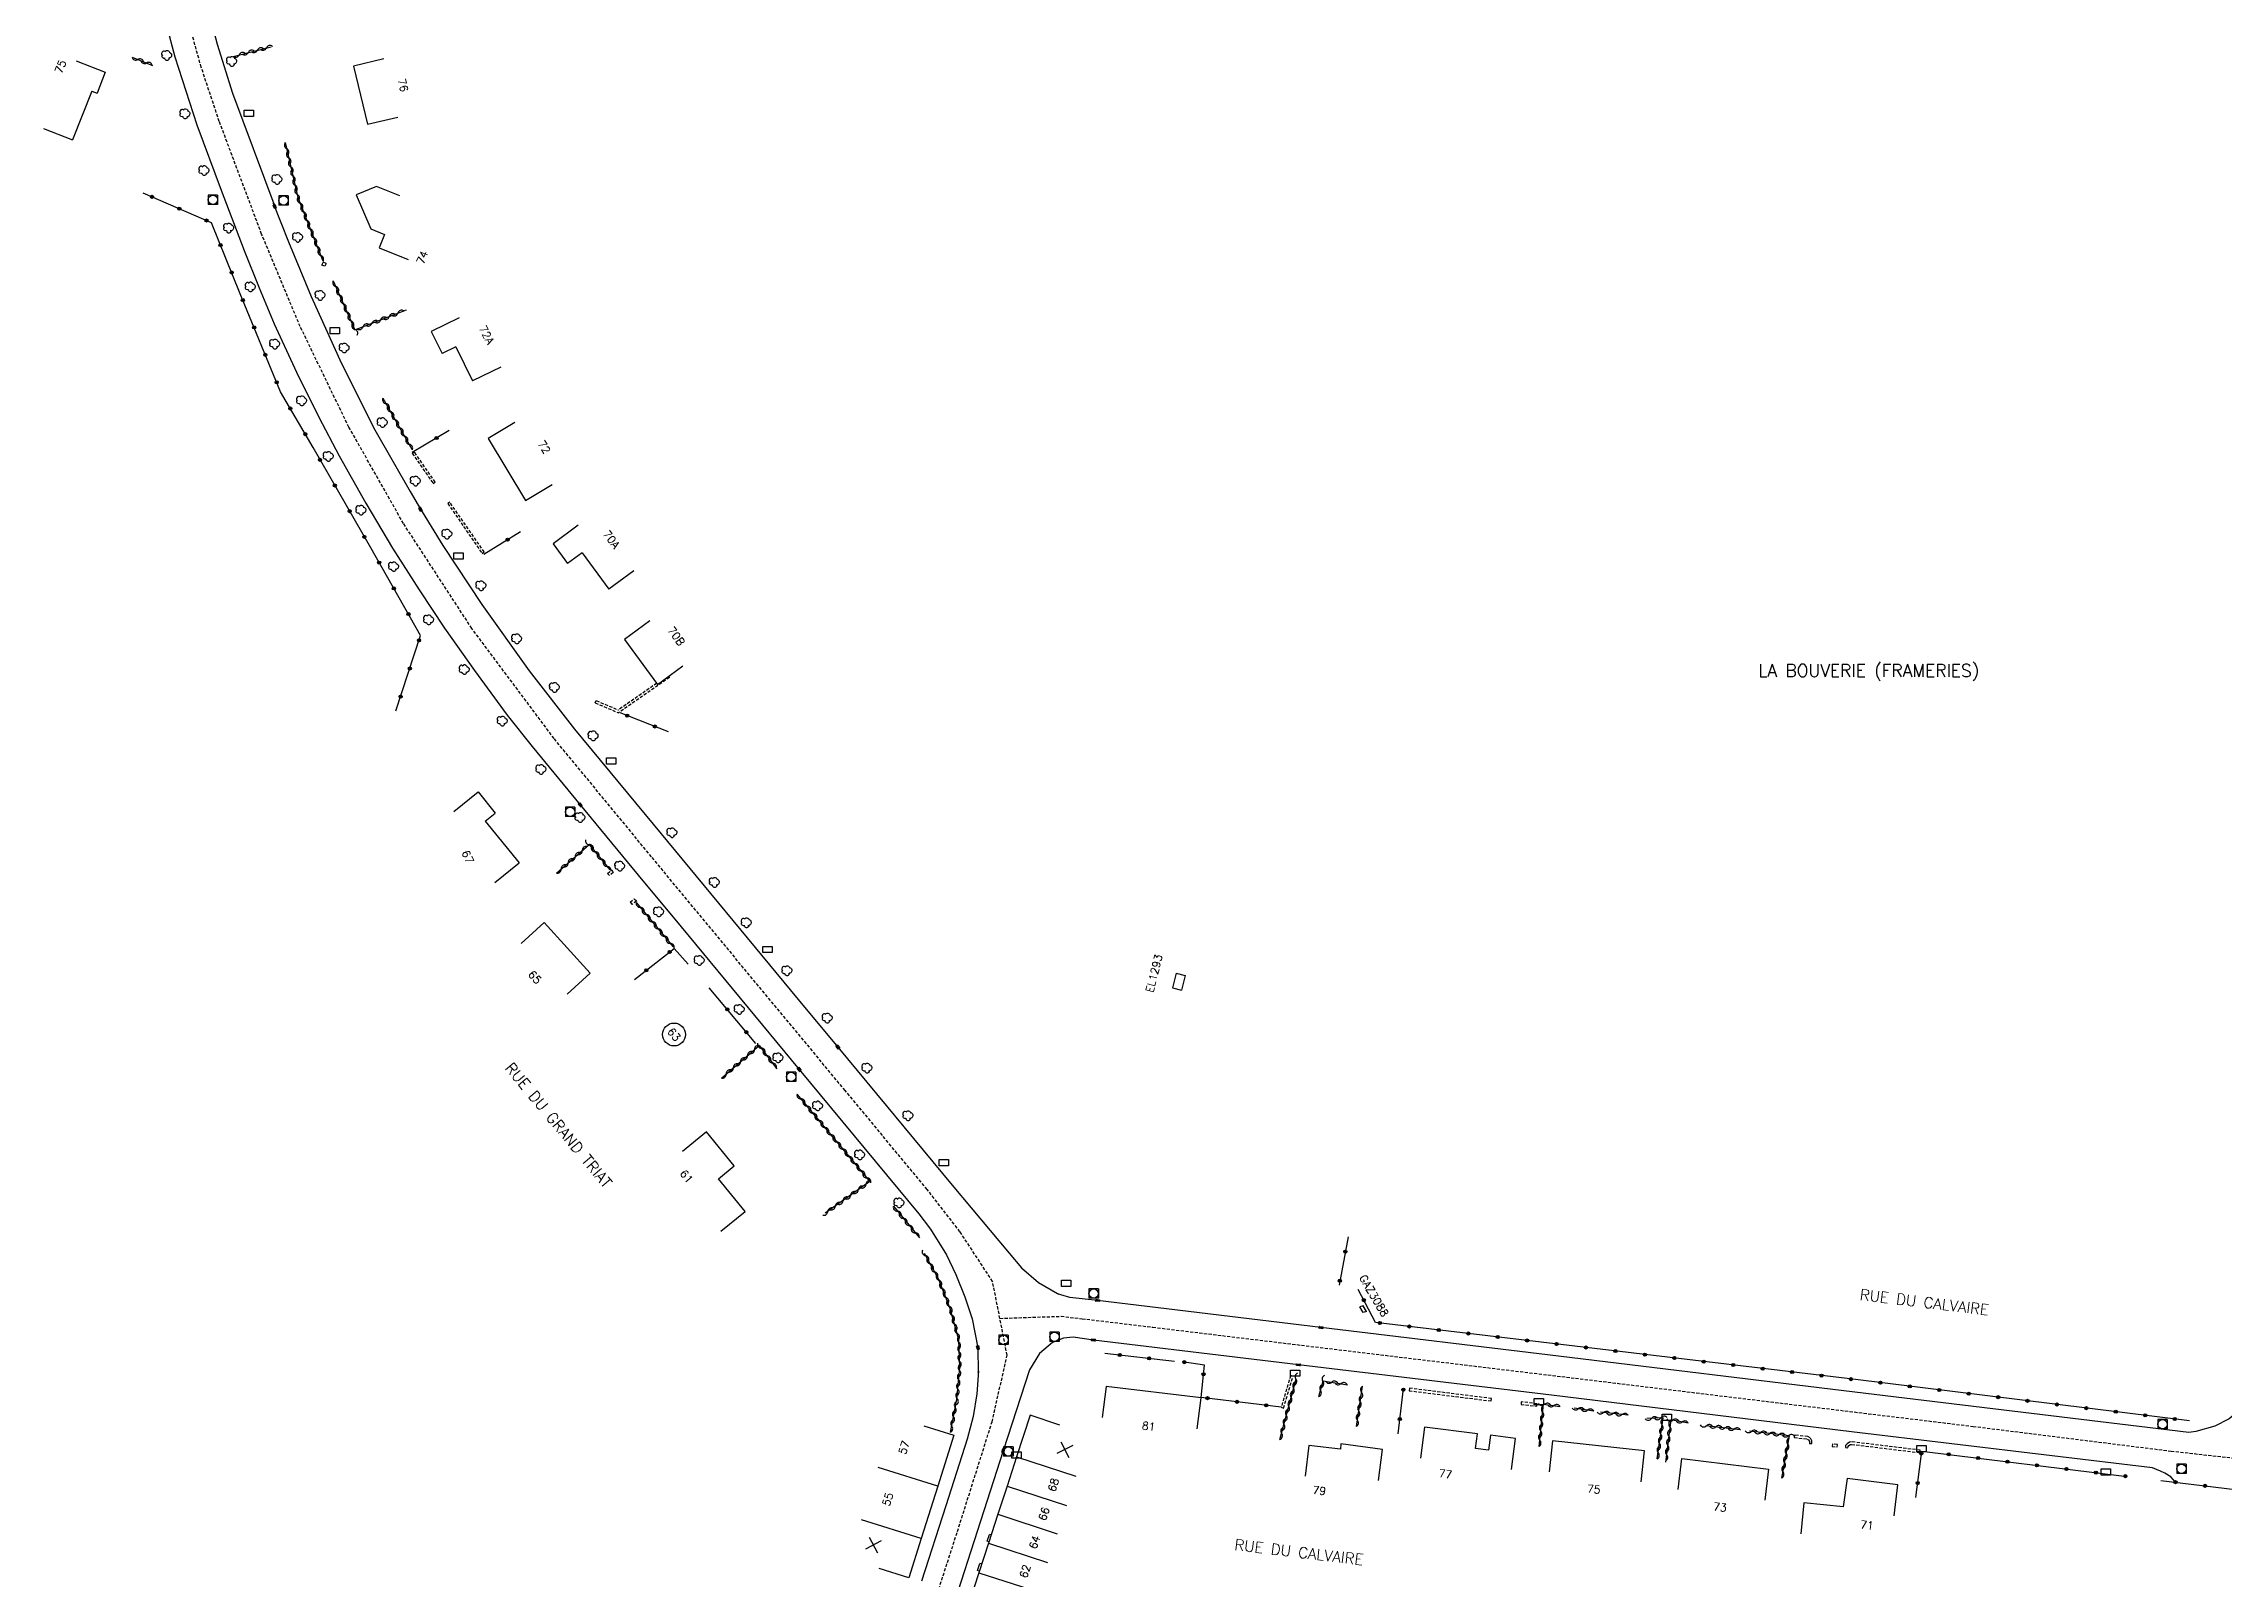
# Model space of a CAD drawing. Header units: millimetres. Extents: x 115000 to 116001, y 121999 to 123001.
# Drawn here: x 115242.9 to 115592.3, y 122337 to 122583.1 of the extents above; entities that cross this region are included whole.
import ezdxf
from ezdxf.enums import TextEntityAlignment as Align

# ---------------------------------------------------------------- set-up
doc = ezdxf.new("R2010")
doc.units = ezdxf.units.MM
doc.linetypes.add('DASHED', pattern=[0.75, 0.5, -0.25])
doc.layers.get('0').update_dxf_attribs({"linetype": 'CONTINUOUS'})
for name, color, linetype in [('W0001', 6, 'DASHED'), ('W0008', 7, 'CONTINUOUS'), ('W0100', 7, 'CONTINUOUS'), ('W0105', 7, 'CONTINUOUS'), ('W0112', 1, 'DASHED'), ('W0300', 7, 'CONTINUOUS'), ('W0310', 3, 'CONTINUOUS'), ('W0322', 7, 'CONTINUOUS'), ('W0400', 7, 'CONTINUOUS'), ('W0420', 7, 'CONTINUOUS'), ('W0980', 7, 'CONTINUOUS'), ('W0984', 7, 'CONTINUOUS'), ('W0989', 7, 'CONTINUOUS'), ('W0991', 7, 'CONTINUOUS'), ('W1102', 7, 'CONTINUOUS'), ('W1471', 7, 'CONTINUOUS')]:
    doc.layers.add(name, color=color, linetype=linetype)
doc.styles.get("Standard").update_dxf_attribs({"font": 'romans.shx', "width": 0.85})

# ---------------------------------------------------------------- blocks, each defined once
blk = doc.blocks.new('t322o')
at = {"color": 0, "linetype": 'Continuous'}
for radius in [0.25, 0.15]:
    blk.add_circle((0, 0), radius, dxfattribs=at)
blk = doc.blocks.new('t310o')
at = {"color": 0, "linetype": 'Continuous'}
for centre, start, end in [((-0.5, 0.38), 216.8699, 323.1304), ((0.5, -0.37), 36.8699, 143.1303)]:
    blk.add_arc(centre, 0.625, start, end, dxfattribs=at)
blk = doc.blocks.new('T300')
for p, q in [((-0.8, 0.51), (-0.86, 0.34)), ((-0.86, 0.34), (-0.86, 0.17)), ((-0.86, 0.17), (-0.74, 0.06)), ((-0.69, 0.63), (-0.8, 0.51)), ((-0.8, -0.06), (-0.74, 0.06)), ((-0.74, 0.06), (-0.69, 0.11)), ((-0.57, 0.69), (-0.69, 0.63)), ((-0.46, 0.69), (-0.57, 0.69)), ((-0.29, 0.63), (-0.46, 0.69)), ((-0.29, 0.63), (-0.17, 0.74)), ((-0.23, 0.57), (-0.29, 0.63)), ((-0.17, 0.74), (-0.06, 0.8)), ((-0.06, 0.8), (0.06, 0.8)), ((0.06, 0.8), (0.23, 0.74)), ((0.23, 0.74), (0.34, 0.63)), ((0.34, 0.63), (0.4, 0.51)), ((0.46, 0.46), (0.34, 0.46)), ((0.4, 0.51), (0.4, 0.46)), ((0.57, 0.4), (0.46, 0.46)), ((0.57, 0.4), (0.69, 0.29)), ((0.69, 0.29), (0.74, 0.17)), ((0.74, 0.06), (0.69, -0.17)), ((0.74, 0.17), (0.74, 0.06)), ((-0.8, -0.17), (-0.8, -0.06)), ((-0.8, -0.23), (-0.8, -0.17)), ((-0.74, -0.34), (-0.8, -0.23)), ((-0.69, -0.4), (-0.74, -0.34)), ((-0.51, -0.46), (-0.69, -0.4)), ((-0.4, -0.46), (-0.51, -0.46)), ((-0.4, -0.46), (-0.34, -0.46)), ((-0.34, -0.46), (-0.34, -0.4)), ((-0.34, -0.51), (-0.34, -0.46)), ((-0.29, -0.63), (-0.34, -0.51)), ((-0.17, -0.74), (-0.29, -0.63)), ((-0.06, -0.8), (-0.17, -0.74)), ((0.06, -0.8), (-0.06, -0.8)), ((0.17, -0.74), (0.06, -0.8)), ((0.23, -0.69), (0.17, -0.74)), ((0.29, -0.46), (0.23, -0.46)), ((0.29, -0.63), (0.23, -0.69)), ((0.46, -0.4), (0.29, -0.46)), ((0.34, -0.51), (0.29, -0.63)), ((0.34, -0.51), (0.34, -0.46)), ((0.57, -0.34), (0.46, -0.4)), ((0.63, -0.29), (0.57, -0.34)), ((0.69, -0.17), (0.63, -0.29))]:
    blk.add_line(p, q)
blk = doc.blocks.new('T400')
for p, q in [((-0.15, 0.3), (0.15, 0.3)), ((-0.15, -0.25), (-0.15, 0.3)), ((-0.15, 0.15), (0.15, 0.15)), ((-0.15, 0), (0.15, 0)), ((0.15, 0.3), (0.15, -0.25)), ((-0.15, -0.15), (0.15, -0.15)), ((-0.15, -0.25), (-0.15, -0.3)), ((-0.15, -0.3), (0.15, -0.3)), ((0.15, -0.3), (0.15, -0.25))]:
    blk.add_line(p, q)
blk = doc.blocks.new('T420')
for p, q in [((0.75, 0.75), (-0.75, 0.75)), ((-0.75, 0.75), (-0.75, -0.75)), ((0.75, 0.75), (0.75, -0.75)), ((0.75, -0.75), (-0.75, -0.75))]:
    blk.add_line(p, q)
blk.add_ellipse((0, 0), major_axis=(-0.53, 0.53), ratio=1, start_param=3.926991, end_param=10.210176)
blk = doc.blocks.new('T1471')
at = {"color": 0, "linetype": 'Continuous', "flags": 128}
blk.add_lwpolyline([(-0.75, -0.5), (-0.75, 0.5), (0.75, 0.5), (0.75, -0.5), (-0.75, -0.5)], dxfattribs=at)
blk = doc.blocks.new('t991o')
at = {"color": 0, "linetype": 'Continuous'}
for p, q in [((-1, 1), (1, -1)), ((-1, -1), (1, 1))]:
    blk.add_line(p, q, dxfattribs=at)

msp = doc.modelspace()

# ---------------------------------------------------------------- linework, layer by layer
at = {"layer": 'W0001'}
msp.add_line((115396.15, 122378.87), (115405.94, 122379.21), dxfattribs=at)
for points in [[(115364.55, 122266.91), (115378.98, 122312.66), (115389.35, 122344.74), (115394.89, 122362.3), (115397.31, 122372.96), (115394.98, 122384.79), (115389.75, 122392.76), (115384.49, 122399.54), (115371.37, 122415.38), (115358.44, 122430.97), (115340.34, 122452.83), (115324.73, 122471.79), (115311.55, 122489.43), (115300.6, 122506.25), (115291.86, 122521.67), (115284.05, 122537.8), (115277.88, 122552.6), (115271.09, 122570.67), (115268.2, 122579.36), (115265.56, 122588.83)], [(115405.94, 122379.21), (115409.34, 122378.82), (115420.65, 122377.46), (115451.19, 122373.76), (115488.35, 122369.28), (115552.07, 122361.57), (115583.77, 122357.61), (115601.06, 122355.69), (115642.93, 122351.77), (115684.4, 122347.92), (115697.79, 122347.03), (115715.28, 122346.72), (115725.42, 122347.04), (115735.46, 122347.85), (115762.96, 122351.52), (115804.39, 122357.24)]]:
    msp.add_lwpolyline(points, dxfattribs=at)
at = {"layer": 'W0008'}
for points in [[(115789.33, 122600.31), (115745.79, 122558), (115721.48, 122533.6), (115713.93, 122526.17), (115704.99, 122517.18), (115697.78, 122509.82), (115691.7, 122502.77), (115683.63, 122492.83), (115669.83, 122475.11), (115657.54, 122457.08), (115642.97, 122435.21), (115597.55, 122368.47), (115595.04, 122364.41), (115593.08, 122362.78), (115590.81, 122361.62), (115587.75, 122360.73), (115586.62, 122360.61), (115533.09, 122367.06), (115485.62, 122372.8), (115447.57, 122377.4), (115411.77, 122381.75), (115407.33, 122382.24), (115405.9, 122382.62), (115405.59, 122382.78)], [(115261.29, 122591.14), (115263.96, 122581.02), (115267.5, 122570.13), (115271.4, 122559.67), (115275.07, 122549.99), (115277.48, 122544.03), (115279.9, 122538.24), (115283.44, 122530.49), (115287.03, 122523.26), (115290.28, 122517.11), (115294.55, 122509.5), (115298.86, 122502.29), (115303.09, 122495.61), (115307.19, 122489.5), (115311.97, 122482.67), (115317.23, 122475.56), (115321.23, 122470.5), (115328.9, 122461.16), (115338.18, 122449.91), (115345.06, 122441.6), (115363.99, 122418.78), (115383.16, 122395.61), (115385.04, 122393.17), (115387.59, 122389.06), (115389.11, 122385.89), (115390.54, 122382.35), (115391.69, 122378.78), (115392.63, 122374.18), (115392.69, 122370.2), (115392.72, 122370.45), (115392.43, 122366.79), (115391.87, 122363.15), (115390.91, 122359.5), (115387.51, 122348.85), (115383.6, 122336.74)], [(115268.55, 122591.4), (115270.74, 122583.03), (115273.2, 122575.19), (115279.97, 122557.03), (115279.74, 122557.57), (115282.18, 122551.36), (115285.82, 122542.62), (115290.67, 122531.88), (115295.99, 122521.27), (115301.66, 122511.38), (115303.33, 122508.52), (115303.58, 122508.1), (115306.93, 122502.72), (115313.16, 122493.27), (115320.74, 122482.62), (115328.01, 122473.31), (115340.61, 122458.06), (115363.82, 122429.99), (115370.18, 122422.34), (115388.51, 122400.2), (115397.64, 122389.3), (115399.62, 122386.99), (115402.34, 122384.64), (115405.38, 122382.86), (115405.59, 122382.78)], [(115407.88, 122375.85), (115406.32, 122375.69), (115404.59, 122375), (115402.49, 122373.26), (115400.89, 122370.63), (115396.69, 122357.67), (115384.75, 122320.7), (115380.02, 122306.09), (115375.56, 122292.28), (115371.41, 122279.14), (115367.45, 122266.08)], [(115584.48, 122352.63), (115583.76, 122353.46), (115582.78, 122354.07), (115582.07, 122354.41), (115580.81, 122354.91), (115532.58, 122360.72), (115484.54, 122366.56), (115443.98, 122371.43), (115411.14, 122375.4), (115407.88, 122375.85)]]:
    msp.add_lwpolyline(points, dxfattribs=at)
at = {"layer": 'W0100'}
for p, q in [((115250.68, 122575.55), (115247.6, 122567.7)), ((115250.68, 122575.55), (115251.52, 122575.22)), ((115242.95, 122569.52), (115247.6, 122567.7)), ((115308.99, 122534.55), (115306.79, 122533.47)), ((115308.99, 122534.55), (115311.68, 122529.09)), ((115316.17, 122531.29), (115311.68, 122529.09)), ((115329.2, 122501.54), (115326.89, 122499.83)), ((115329.2, 122501.54), (115333.5, 122495.71)), ((115337.52, 122498.68), (115333.5, 122495.71)), ((115313.71, 122458.56), (115315.29, 122459.84)), ((115313.71, 122458.56), (115319.13, 122451.87)), ((115315.24, 122448.73), (115319.13, 122451.87)), ((115326.81, 122430.85), (115330.51, 122434.21)), ((115424.41, 122434.19), (115425.81, 122433.81)), ((115425.81, 122433.81), (115425.22, 122431.46)), ((115454.36, 122380.91), (115453.8, 122380.73)), ((115454.9, 122379.99), (115454.36, 122380.91)), ((115472.35, 122358.02), (115472.65, 122360.36))]:
    msp.add_line(p, q, dxfattribs=at)
for points in [[(115248.17, 122580.39), (115252.83, 122578.57), (115251.52, 122575.22)], [(115297.46, 122580.68), (115292.6, 122579.52), (115294.82, 122570.21), (115299.68, 122571.37)], [(115300.03, 122558.74), (115296.26, 122560.24), (115293.04, 122558.91), (115295.37, 122553.48), (115297.58, 122552.58), (115296.7, 122550.4), (115301.34, 122548.53)], [(115309.54, 122539.21), (115305.06, 122537.01), (115306.79, 122533.47)], [(115318.45, 122522.44), (115314.16, 122519.86), (115320.13, 122509.92), (115324.42, 122512.49)], [(115328.58, 122505.96), (115324.56, 122502.99), (115326.89, 122499.83)], [(115340.04, 122490.63), (115336.01, 122487.67), (115341.32, 122480.46), (115345.35, 122483.42)], [(115308.66, 122460.08), (115312.55, 122463.23), (115315.29, 122459.84)], [(115319.46, 122438.95), (115323.16, 122442.31), (115330.51, 122434.21)], [(115424.41, 122434.19), (115423.81, 122431.84), (115425.22, 122431.46)], [(115351.45, 122392.86), (115355.32, 122396.02), (115351.06, 122401.25), (115353.59, 122403.34), (115349.16, 122408.76), (115345.29, 122405.6)], [(115454.9, 122379.99), (115454.34, 122379.81), (115453.8, 122380.73)], [(115427.77, 122361.17), (115428.37, 122366.14), (115413.15, 122367.96), (115412.55, 122363)], [(115405.74, 122361.78), (115400.99, 122363.34), (115398.82, 122356.7), (115397.29, 122351.97), (115395.82, 122347.5), (115394.3, 122342.88), (115392.76, 122338.12), (115391.26, 122333.51), (115389.8, 122328.99), (115388.41, 122324.71), (115386.36, 122318.7), (115384.65, 122313.77), (115383.05, 122309.01), (115381.41, 122304.23), (115379.79, 122299.43), (115378.23, 122294.85), (115376.65, 122290.11), (115375.02, 122285.17), (115371.79, 122274.77), (115376.57, 122273.28)], [(115383.98, 122361.66), (115388.75, 122360.17), (115386.18, 122351.99), (115383.54, 122343.6), (115381.57, 122337.32), (115376.8, 122338.81)], [(115456.79, 122352.92), (115457.46, 122357.88), (115450.78, 122358.78), (115450.69, 122357.93), (115445.62, 122358.53), (115445.03, 122353.57)], [(115472.65, 122360.36), (115464.16, 122361.43), (115463.54, 122356.47)], [(115478.11, 122354.68), (115478.74, 122359.64), (115474.74, 122360.15), (115474.42, 122357.76), (115472.35, 122358.02)], [(115498.87, 122352.68), (115499.42, 122357.65), (115484.69, 122359.26), (115484.14, 122354.29)], [(115504.82, 122351.44), (115505.42, 122356.4), (115519.29, 122354.73), (115518.69, 122349.77)], [(115539.39, 122347.23), (115540.01, 122352.19), (115531.86, 122353.22), (115531.26, 122348.66), (115524.96, 122349.31), (115524.45, 122344.33)]]:
    msp.add_lwpolyline(points, dxfattribs=at)
at = {"layer": 'W0105'}
for p, q in [((115394.11, 122343.15), (115394.47, 122344.25)), ((115394.36, 122343.07), (115394.11, 122343.15)), ((115394.72, 122344.17), (115394.47, 122344.25)), ((115392.55, 122338.45), (115392.94, 122339.6)), ((115392.83, 122338.36), (115392.55, 122338.45)), ((115393.21, 122339.52), (115392.94, 122339.6))]:
    msp.add_line(p, q, dxfattribs=at)
at = {"layer": 'W0112'}
for p, q in [((115288.2, 122547.93), (115287.73, 122548.1)), ((115288.2, 122547.93), (115288.01, 122547.47)), ((115302.01, 122517.48), (115305.36, 122512.65)), ((115305.36, 122512.65), (115305.69, 122512.88)), ((115307.69, 122509.45), (115313.19, 122501.45)), ((115313.19, 122501.45), (115313.52, 122501.68)), ((115343.21, 122481.58), (115335.07, 122475.91)), ((115343.09, 122481.76), (115343.21, 122481.58)), ((115331.31, 122477.49), (115331.47, 122477.86)), ((115331.31, 122477.49), (115335.07, 122475.91)), ((115331.47, 122477.86), (115335.02, 122476.37)), ((115341.18, 122480.65), (115335.02, 122476.37)), ((115333.26, 122450.17), (115333.6, 122449.82)), ((115336.9, 122445.56), (115337.23, 122445.2)), ((115442.72, 122369.73), (115441.2, 122364.62)), ((115461.77, 122367.68), (115461.72, 122367.28)), ((115474.9, 122366.03), (115461.77, 122367.68)), ((115441.2, 122364.62), (115441.59, 122364.51)), ((115479.67, 122365.49), (115479.63, 122365.09)), ((115482.21, 122365.2), (115479.67, 122365.49)), ((115525.57, 122359.92), (115523.46, 122360.19)), ((115529.51, 122358.75), (115529.47, 122358.35)), ((115530.31, 122358.65), (115529.51, 122358.75)), ((115531.64, 122358.49), (115531.6, 122358.18))]:
    msp.add_line(p, q, dxfattribs=at)
for points in [[(115288.01, 122547.47), (115287.54, 122547.63), (115287.73, 122548.1)], [(115305.69, 122512.88), (115302.34, 122517.71), (115302.01, 122517.48)], [(115313.52, 122501.68), (115308.02, 122509.68), (115307.69, 122509.45)], [(115333.26, 122450.17), (115334, 122450.77), (115334.2, 122450.3), (115333.6, 122449.82)], [(115336.9, 122445.56), (115337.54, 122446.08), (115337.96, 122445.76), (115337.23, 122445.2)], [(115441.59, 122364.51), (115443.1, 122369.62), (115442.72, 122369.73)], [(115461.72, 122367.28), (115474.85, 122365.64), (115474.9, 122366.03)], [(115479.63, 122365.09), (115482.17, 122364.8), (115482.21, 122365.2)], [(115523.46, 122360.19), (115523.41, 122359.79), (115525.46, 122359.54), (115525.69, 122359.42), (115525.84, 122359.17)], [(115526.23, 122358.81), (115526.24, 122359.27), (115525.97, 122359.72), (115525.57, 122359.92)], [(115525.84, 122359.17), (115525.83, 122358.81), (115526.23, 122358.81)], [(115529.47, 122358.35), (115530.27, 122358.26), (115530.31, 122358.65)], [(115531.6, 122358.18), (115532, 122358.13), (115532.02, 122358.32), (115532.16, 122358.49), (115532.41, 122358.66), (115532.6, 122358.69)], [(115543.6, 122357.75), (115532.59, 122359.09), (115532.26, 122359.04), (115531.89, 122358.79), (115531.64, 122358.49)], [(115532.6, 122358.69), (115543.55, 122357.35), (115543.6, 122357.75)]]:
    msp.add_lwpolyline(points, dxfattribs=at)
at = {"layer": 'W0310'}
for p, q in [((115273.31, 122581.09), (115279.42, 122582.65)), ((115257.11, 122580.95), (115260.41, 122579.65)), ((115297.29, 122526.32), (115301.96, 122518.18)), ((115337.89, 122445.5), (115343.79, 122438.4)), ((115379.08, 122396.84), (115383.25, 122391.76)), ((115441.02, 122359.47), (115443.6, 122369.21)), ((115453.26, 122361.57), (115454.26, 122368.02)), ((115491.29, 122364.03), (115488.15, 122364.48)), ((115496.8, 122363.34), (115492.35, 122363.82)), ((115514.79, 122361.02), (115509.26, 122361.68))]:
    msp.add_line(p, q, dxfattribs=at)
for points in [[(115281.65, 122567.29), (115283.68, 122558.49), (115287.69, 122548.32)], [(115289.34, 122545.11), (115292.83, 122537.26), (115301.09, 122540.5)], [(115325.11, 122450.22), (115330.37, 122454.82), (115333.65, 122450.74)], [(115351.55, 122417.38), (115357.6, 122422.59), (115360.4, 122418.87)], [(115363.64, 122414.82), (115375.3, 122400.8), (115368.17, 122395.71)], [(115388.23, 122360.64), (115389.27, 122365.88), (115389.72, 122370.98), (115389.59, 122375.45), (115388.2, 122380.46), (115386.3, 122385.21), (115384.06, 122389.27)], [(115447.26, 122366.34), (115447.94, 122368.86), (115451.85, 122368.24)], [(115482.52, 122358.37), (115483.22, 122365.13), (115485.83, 122364.75)], [(115501.47, 122356.36), (115502.39, 122362.93), (115499.8, 122362.81)], [(115506.43, 122362.09), (115503.62, 122362.64), (115502.8, 122355.81)], [(115521.41, 122353.29), (115522.62, 122360.07), (115516.26, 122360.79)]]:
    msp.add_lwpolyline(points, dxfattribs=at)
at = {"layer": 'W0322'}
for p, q in [((115307.91, 122521.16), (115301.98, 122517.61)), ((115319.32, 122504.92), (115313.45, 122501.3)), ((115343.08, 122472.84), (115335.31, 122475.89)), ((115357.04, 122422.91), (115349.59, 122431.84)), ((115451.92, 122391.92), (115450.48, 122384.19)), ((115412.98, 122373.3), (115424.13, 122372)), ((115459.94, 122360.38), (115460.8, 122367.63)), ((115582.12, 122352.9), (115597.59, 122351.03))]:
    msp.add_line(p, q, dxfattribs=at)
for points in [[(115299.4, 122476.25), (115303.35, 122488.3), (115295.35, 122502.34), (115286.11, 122518.4), (115280.91, 122527.37), (115274.45, 122543.04), (115269.85, 122554.45), (115258.92, 122559.2)], [(115337.63, 122433.18), (115343.99, 122438.17), (115346.22, 122435.64)], [(115586.71, 122362.46), (115532.77, 122369.11), (115456.32, 122378.21), (115453.55, 122383.51)], [(115441.19, 122364.65), (115428.4, 122366.2), (115428.92, 122371.39), (115425.33, 122371.9)], [(115542.88, 122350.16), (115543.82, 122357.62), (115576.66, 122353.55)]]:
    msp.add_lwpolyline(points, dxfattribs=at)
at = {"layer": 'W1102'}
for p, q in [((115398.82, 122356.7), (115408.32, 122353.58)), ((115386.18, 122351.99), (115376.64, 122354.98)), ((115397.29, 122351.97), (115406.82, 122348.91)), ((115383.54, 122343.6), (115374, 122346.6)), ((115395.82, 122347.5), (115405.32, 122344.37)), ((115394.3, 122342.88), (115403.8, 122339.75)), ((115392.76, 122338.12), (115402.27, 122335.04))]:
    msp.add_line(p, q, dxfattribs=at)
msp.add_circle((115343.95, 122424.36), 1.83, dxfattribs=at)

# ---------------------------------------------------------------- block references
at = {"layer": 'W0300'}
for p in [(115262.72, 122581.24), (115273.12, 122580.29), (115265.64, 122571.88), (115268.68, 122562.79), (115280.38, 122561.37), (115272.63, 122553.59), (115283.68, 122552.1), (115276.1, 122544.15), (115287.28, 122542.8), (115280.01, 122534.99), (115291.13, 122534.37), (115284.33, 122525.9), (115297.25, 122522.41), (115288.58, 122516.99), (115302.55, 122513.05), (115293.82, 122508.37), (115307.58, 122504.55), (115299.04, 122499.33), (115313.05, 122496.27), (115304.66, 122490.8), (115318.78, 122487.76), (115310.36, 122482.83), (115324.82, 122479.98), (115316.45, 122474.59), (115331.02, 122472.21), (115322.66, 122466.83), (115328.93, 122459.12), (115343.63, 122456.7), (115335.29, 122451.33), (115350.45, 122448.73), (115341.52, 122444.01), (115355.56, 122442.26), (115348.02, 122436.22), (115362.06, 122434.57), (115354.42, 122428.38), (115368.51, 122426.99), (115360.63, 122420.61), (115374.89, 122418.97), (115366.97, 122412.91), (115381.45, 122411.34), (115373.73, 122405.06), (115380.03, 122397.37)]:
    msp.add_blockref('T300', p, dxfattribs=at)
at = {"layer": 'W0310'}
for p, rotation in [((115275.73, 122581.71), 14.31611416786217), ((115277.18, 122582.08), 14.31611416786217), ((115278.64, 122582.45), 14.31611416786217), ((115258.04, 122580.59), 338.5259319522183), ((115259.43, 122580.04), 338.5259319522183), ((115274.28, 122581.34), 14.31611416786217), ((115281.88, 122566.31), 282.9557208985457), ((115282.21, 122564.85), 282.9557208985457), ((115282.55, 122563.39), 282.9557208985457), ((115282.88, 122561.93), 282.9557208985457), ((115283.22, 122560.46), 282.9557208985457), ((115283.56, 122559), 282.9557208985457), ((115284.03, 122557.59), 291.5696396039125), ((115284.58, 122556.19), 291.5696396039125), ((115285.13, 122554.79), 291.5696396039125), ((115285.69, 122553.4), 291.5696396039125), ((115286.24, 122552.01), 291.5696396039125), ((115286.79, 122550.61), 291.5696396039125), ((115287.34, 122549.21), 291.5696396039125), ((115289.75, 122544.2), 293.9319586939103), ((115290.35, 122542.83), 293.9319586939103), ((115290.96, 122541.46), 293.9319586939103), ((115291.57, 122540.09), 293.9319586939103), ((115299.72, 122539.96), 21.45033491753926), ((115292.18, 122538.71), 293.9319586939103), ((115292.79, 122537.34), 293.9319586939103), ((115294.13, 122537.77), 21.45033491753926), ((115295.53, 122538.32), 21.45033491753926), ((115296.93, 122538.87), 21.45033491753926), ((115298.32, 122539.41), 21.45033491753926), ((115297.79, 122525.45), 299.8372442848939), ((115298.53, 122524.15), 299.8372442848939), ((115299.28, 122522.85), 299.8372442848939), ((115300.02, 122521.55), 299.8372442848939), ((115300.77, 122520.24), 299.8372442848939), ((115301.52, 122518.94), 299.8372442848939), ((115328.12, 122452.85), 41.1147950311377), ((115329.25, 122453.84), 41.1147950311377), ((115330.38, 122454.8), 308.8973996782061), ((115331.32, 122453.63), 308.8973996782061), ((115332.26, 122452.47), 308.8973996782061), ((115325.86, 122450.88), 41.1147950311377), ((115326.99, 122451.87), 41.1147950311377), ((115333.2, 122451.3), 308.8973996782061), ((115338.53, 122444.73), 309.7331502504524), ((115339.49, 122443.57), 309.7331502504524), ((115340.45, 122442.42), 309.7331502504524), ((115341.41, 122441.27), 309.7331502504524), ((115342.37, 122440.11), 309.7331502504524), ((115343.32, 122438.96), 309.7331502504524), ((115355.72, 122420.97), 40.71551702163272), ((115356.85, 122421.95), 40.71551702163272), ((115357.91, 122422.18), 306.973310945811), ((115358.81, 122420.98), 306.973310945811), ((115352.31, 122418.03), 40.71551702163272), ((115353.44, 122419.01), 40.71551702163272), ((115354.58, 122419.99), 40.71551702163272), ((115359.72, 122419.79), 306.973310945811), ((115364.28, 122414.05), 309.7571993348698), ((115365.24, 122412.9), 309.7571993348698), ((115366.2, 122411.74), 309.7571993348698), ((115367.16, 122410.59), 309.7571993348698), ((115368.12, 122409.44), 309.7571993348698), ((115369.08, 122408.28), 309.7571993348698), ((115370.04, 122407.13), 309.7571993348698), ((115371, 122405.98), 309.7571993348698), ((115371.96, 122404.82), 309.7571993348698), ((115372.91, 122403.67), 309.7571993348698), ((115373.88, 122402.52), 309.7571993348698), ((115374.68, 122400.36), 215.5217668556254), ((115374.83, 122401.37), 309.7571993348698), ((115369.79, 122396.87), 215.5217668556254), ((115371.01, 122397.74), 215.5217668556254), ((115372.24, 122398.61), 215.5217668556254), ((115373.46, 122399.48), 215.5217668556254), ((115379.71, 122396.06), 309.3882243747851), ((115368.57, 122396), 215.5217668556254), ((115380.66, 122394.9), 309.3882243747851), ((115381.62, 122393.74), 309.3882243747851), ((115382.57, 122392.59), 309.3882243747851), ((115384.24, 122388.93), 118.8756907730304), ((115384.97, 122387.62), 118.8756907730304), ((115385.69, 122386.31), 118.8756907730304), ((115386.39, 122384.98), 111.8492693321708), ((115386.95, 122383.59), 111.8492693321708), ((115387.51, 122382.2), 111.8492693321708), ((115388.06, 122380.8), 111.8492693321708), ((115388.5, 122379.37), 105.4787093700248), ((115388.9, 122377.93), 105.4787093700248), ((115389.3, 122376.48), 105.4787093700248), ((115389.6, 122375.02), 91.67764058201244), ((115389.65, 122373.52), 91.67764058201244), ((115389.69, 122372.02), 91.67764058201244), ((115389.55, 122369.03), 84.99183356328066), ((115389.68, 122370.52), 84.99183356328066), ((115443.58, 122369.14), 75.20126171164137), ((115447.91, 122368.75), 74.82945020277295), ((115449.31, 122368.64), 351.0205213460966), ((115389.01, 122364.57), 78.74678760932507), ((115389.29, 122366.04), 84.99183356328066), ((115389.42, 122367.54), 84.99183356328066), ((115442.43, 122364.79), 75.20126171164137), ((115442.81, 122366.24), 75.20126171164137), ((115443.19, 122367.69), 75.20126171164137), ((115447.52, 122367.3), 74.82945020277295), ((115450.79, 122368.41), 351.0205213460966), ((115453.87, 122365.52), 81.16229228154872), ((115454.1, 122367), 81.16229228154872), ((115388.43, 122361.62), 78.74678760932507), ((115388.72, 122363.1), 78.74678760932507), ((115441.66, 122361.89), 75.20126171164137), ((115442.04, 122363.34), 75.20126171164137), ((115453.41, 122362.55), 81.16229228154872), ((115453.64, 122364.04), 81.16229228154872), ((115483.42, 122365.1), 351.7318743437835), ((115482.93, 122362.35), 84.14599402190663), ((115483.09, 122363.85), 84.14599402190663), ((115484.9, 122364.89), 351.7318743437835), ((115488.81, 122364.39), 171.7420994018078), ((115490.3, 122364.17), 171.7420994018078), ((115492.83, 122363.77), 173.8804034388301), ((115494.32, 122363.61), 173.8804034388301), ((115495.81, 122363.45), 173.8804034388301), ((115500.53, 122362.84), 182.8105765242414), ((115502.03, 122362.92), 182.8105765242414), ((115502.23, 122361.81), 82.08704541638541), ((115503.98, 122362.57), 168.9801049538359), ((115503.48, 122361.51), 263.2035000427775), ((115505.45, 122362.28), 168.9801049538359), ((115509.33, 122361.68), 173.1363203489173), ((115441.28, 122360.44), 75.20126171164137), ((115482.63, 122359.37), 84.14599402190663), ((115482.78, 122360.86), 84.14599402190663), ((115501.82, 122358.84), 82.08704541638541), ((115502.02, 122360.32), 82.08704541638541), ((115503.13, 122358.54), 263.2035000427775), ((115503.3, 122360.02), 263.2035000427775), ((115510.82, 122361.5), 173.1363203489173), ((115512.31, 122361.32), 173.1363203489173), ((115513.8, 122361.14), 173.1363203489173), ((115516.54, 122360.76), 173.522330703642), ((115518.03, 122360.59), 173.522330703642), ((115519.52, 122360.42), 173.522330703642), ((115521.01, 122360.25), 173.522330703642), ((115522.5, 122360.08), 173.522330703642), ((115522.38, 122358.71), 79.8763039037406), ((115501.61, 122357.35), 82.08704541638541), ((115502.95, 122357.04), 263.2035000427775), ((115521.59, 122354.28), 79.8763039037406), ((115521.85, 122355.76), 79.8763039037406), ((115522.12, 122357.23), 79.8763039037406)]:
    msp.add_blockref('t310o', p, dxfattribs=dict(at, rotation=rotation))
at = {"layer": 'W0322'}
for p, rotation in [((115260.32, 122558.59), 156.4926259029824), ((115264.68, 122556.7), 156.4926259029824), ((115269.04, 122554.8), 156.4926259029824), ((115271.29, 122550.86), 112.0028572652381), ((115273.07, 122546.46), 112.0028572652381), ((115274.86, 122542.06), 112.4098272001017), ((115276.67, 122537.67), 112.4098272001017), ((115278.48, 122533.27), 112.4098272001017), ((115280.29, 122528.88), 112.4098272001017), ((115282.48, 122524.68), 120.0910044633645), ((115284.86, 122520.57), 120.0910044633645), ((115305.88, 122519.94), 210.8627714073631), ((115287.24, 122516.45), 119.9070376378391), ((115289.6, 122512.34), 119.9070376378391), ((115291.97, 122508.22), 119.9070376378391), ((115294.34, 122504.1), 119.9070376378391), ((115317.29, 122503.67), 211.6429845696853), ((115296.7, 122499.98), 119.6806808494684), ((115299.05, 122495.85), 119.6806808494684), ((115301.4, 122491.73), 119.6806808494684), ((115303.1, 122487.53), 71.83495450741384), ((115301.62, 122483.02), 71.83495450741384), ((115300.14, 122478.51), 71.83495450741384), ((115336.45, 122475.44), 158.6119423482471), ((115340.87, 122473.71), 158.6119423482471), ((115343.24, 122437.58), 38.09819973338834), ((115339.5, 122434.65), 38.09819973338834), ((115352.48, 122428.38), 129.8270924676), ((115355.52, 122424.74), 129.8270924676), ((115451.48, 122389.58), 259.4434614989269), ((115450.61, 122384.91), 259.4434614989269), ((115454.45, 122381.79), 117.674662973706), ((115457.03, 122378.13), 173.2085968623631), ((115461.75, 122377.57), 173.2085968623631), ((115466.46, 122377.01), 173.2085968623631), ((115471.18, 122376.45), 173.2085968623631), ((115475.9, 122375.88), 173.2085968623631), ((115415.34, 122373.02), 353.3700616156485), ((115420.05, 122372.48), 353.3700616156485), ((115480.62, 122375.32), 173.2085968623631), ((115485.33, 122374.76), 173.2085968623631), ((115490.05, 122374.2), 173.2085968623631), ((115494.76, 122373.64), 173.2085968623631), ((115499.48, 122373.07), 173.2085968623631), ((115504.2, 122372.51), 173.2085968623631), ((115425.68, 122371.85), 171.8744632059382), ((115428.77, 122369.92), 84.26962856935415), ((115508.91, 122371.95), 173.2085968623631), ((115513.63, 122371.39), 173.2085968623631), ((115518.35, 122370.83), 173.2085968623631), ((115523.07, 122370.27), 173.2085968623631), ((115527.78, 122369.71), 173.2085968623631), ((115532.5, 122369.14), 173.2085968623631), ((115429.4, 122366.08), 173.0994879382221), ((115434.12, 122365.51), 173.0994879382221), ((115460.78, 122367.46), 83.22553999928353), ((115537.21, 122368.56), 172.9710197503264), ((115541.93, 122367.98), 172.9710197503264), ((115546.64, 122367.4), 172.9710197503264), ((115551.36, 122366.82), 172.9710197503264), ((115556.07, 122366.24), 172.9710197503264), ((115560.78, 122365.66), 172.9710197503264), ((115438.83, 122364.93), 173.0994879382221), ((115460.22, 122362.74), 83.22553999928353), ((115565.5, 122365.08), 172.9710197503264), ((115570.21, 122364.49), 172.9710197503264), ((115574.93, 122363.91), 172.9710197503264), ((115579.64, 122363.33), 172.9710197503264), ((115584.36, 122362.75), 172.9710197503264), ((115543.77, 122357.23), 82.82395418592317), ((115548.15, 122357.08), 352.9376949141381), ((115552.86, 122356.5), 352.9376949141381), ((115557.57, 122355.91), 352.9376949141381), ((115562.29, 122355.33), 352.9376949141381), ((115543.18, 122352.51), 82.82395418592317), ((115567, 122354.74), 352.9376949141381), ((115571.72, 122354.16), 352.9376949141381), ((115576.43, 122353.58), 352.9376949141381), ((115584.48, 122352.62), 353.0930348269266), ((115589.2, 122352.05), 353.0930348269266)]:
    msp.add_blockref('t322o', p, dxfattribs=dict(at, rotation=rotation))
at = {"layer": 'W0400'}
for p, rotation in [((115279.97, 122557.03), 200.4358828277772), ((115303.33, 122508.52), 210.3774671881), ((115328.9, 122461.16), 39.42026859077639), ((115370.18, 122422.34), 219.728401724332), ((115363.99, 122418.78), 39.67401740510076), ((115411.77, 122381.75), 263.0796310116614), ((115447.57, 122377.4), 263.101638974063), ((115392.63, 122374.18), 11.53681335324847), ((115411.14, 122375.4), 83.09412638601621), ((115443.98, 122371.43), 83.15998158543128), ((115396.69, 122357.67), 162.01534470975)]:
    msp.add_blockref('T400', p, dxfattribs=dict(at, rotation=rotation))
at = {"layer": 'W0420'}
for p in [(115270.08, 122558.12), (115281.39, 122558.02), (115327.3, 122460.03), (115362.69, 122417.57), (115411.17, 122382.85), (115396.73, 122375.43), (115404.88, 122375.93), (115582.42, 122361.91), (115397.5, 122357.55), (115585.44, 122354.78)]:
    msp.add_blockref('T420', p, dxfattribs=at)
at = {"layer": 'W0991'}
for p, rotation in [((115406.55, 122357.84), 251.8627134567655), ((115375.88, 122342.55), 252.5838860782536)]:
    msp.add_blockref('t991o', p, dxfattribs=dict(at, rotation=rotation))
at = {"layer": 'W1471'}
for p in [(115275.82, 122571.99), (115289.59, 122537.15), (115309.39, 122501.03), (115333.87, 122468.17), (115358.91, 122437.98), (115387.19, 122403.84), (115406.75, 122384.5), (115443.44, 122370.09), (115482.48, 122365.52), (115503, 122363.03), (115398.8, 122356.99), (115543.77, 122357.98), (115573.3, 122354.27)]:
    msp.add_blockref('T1471', p, dxfattribs=at)

# ---------------------------------------------------------------- texts
at = {"layer": 'W0980'}
msp.add_text('LA BOUVERIE (FRAMERIES)', height=2, dxfattribs=at).set_placement((115535.33, 122482.54), align=Align.MIDDLE)
at = {"layer": 'W0984'}
for s, rotation, p in [('EL1293', 75.7896, (115420.84, 122434.15)), ('63', 309.8276, (115343.95, 122424.36)), ('GAZ3088', 300.4653, (115456.08, 122382.5))]:
    msp.add_text(s, height=1.25, rotation=rotation, dxfattribs=at).set_placement(p, align=Align.MIDDLE)
at = {"layer": 'W0989'}
for s, rotation, p in [('RUE DU GRAND TRIAT', 309.6158, (115325.45, 122409.83)), ('RUE DU CALVAIRE', 353.1072, (115544.26, 122381.47)), ('RUE DU CALVAIRE', 353.2085, (115444.07, 122341.41))]:
    msp.add_text(s, height=1.75, rotation=rotation, dxfattribs=at).set_placement(p, align=Align.MIDDLE)
at = {"layer": 'W0991'}
for s, rotation, p in [('75', 68.6451, (115245.65, 122579.44)), ('76', 283.4266, (115300.52, 122576.49)), ('74', 68.0795, (115303.63, 122548.87)), ('72A', 297.1789, (115313.91, 122536.49)), ('72', 300.98, (115323.15, 122518.49)), ('70A', 306.0393, (115333.9, 122503.71)), ('70B', 306.3488, (115344.31, 122488.21)), ('67', 295.7154, (115310.9, 122452.82)), ('65', 312.2262, (115321.65, 122433.55)), ('61', 309.2363, (115345.95, 122401.62)), ('81', 352.5225, (115419.98, 122361.6)), ('57', 72.5886, (115380.79, 122358.17)), ('68', 72.1818, (115404.72, 122352.19)), ('79', 353.2452, (115447.33, 122351.28)), ('77', 352.8232, (115467.53, 122353.95)), ('75', 353.7464, (115491.29, 122351.5)), ('55', 72.5201, (115378.19, 122349.89)), ('66', 71.7526, (115403.21, 122347.54)), ('73', 353.1311, (115511.52, 122348.62)), ('71', 352.8204, (115535.06, 122345.76)), ('64', 71.7695, (115401.71, 122343)), ('62', 72.0102, (115400.18, 122338.34))]:
    msp.add_text(s, height=1.25, rotation=rotation, dxfattribs=at).set_placement(p, align=Align.MIDDLE)

doc.saveas('drawing.dxf')
